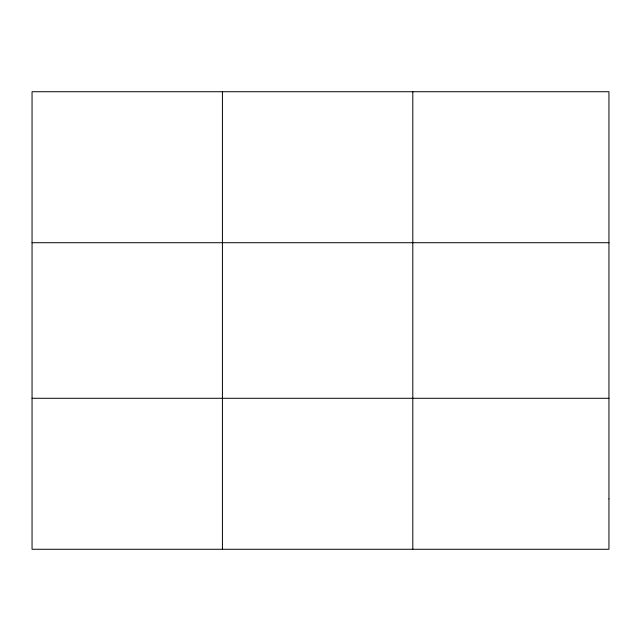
<?xml version="1.0" encoding="UTF-8"?>
<svg xmlns="http://www.w3.org/2000/svg" width="641" height="641" viewBox="0 0 641 641"><rect width="100%" height="100%" fill="white"/><g stroke="black" fill="none" stroke-linecap="round" stroke-linejoin="round"><path stroke-width="0.96" d="M222.427 549.273L222.427 91.727M412.804 549.273L412.804 91.727M32.05 242.715L608.95 242.715M32.05 398.285L608.95 398.285M608.95 498.946L608.95 549.273L32.05 549.273L32.05 91.727L608.95 91.727L608.95 498.946"/></g></svg>
